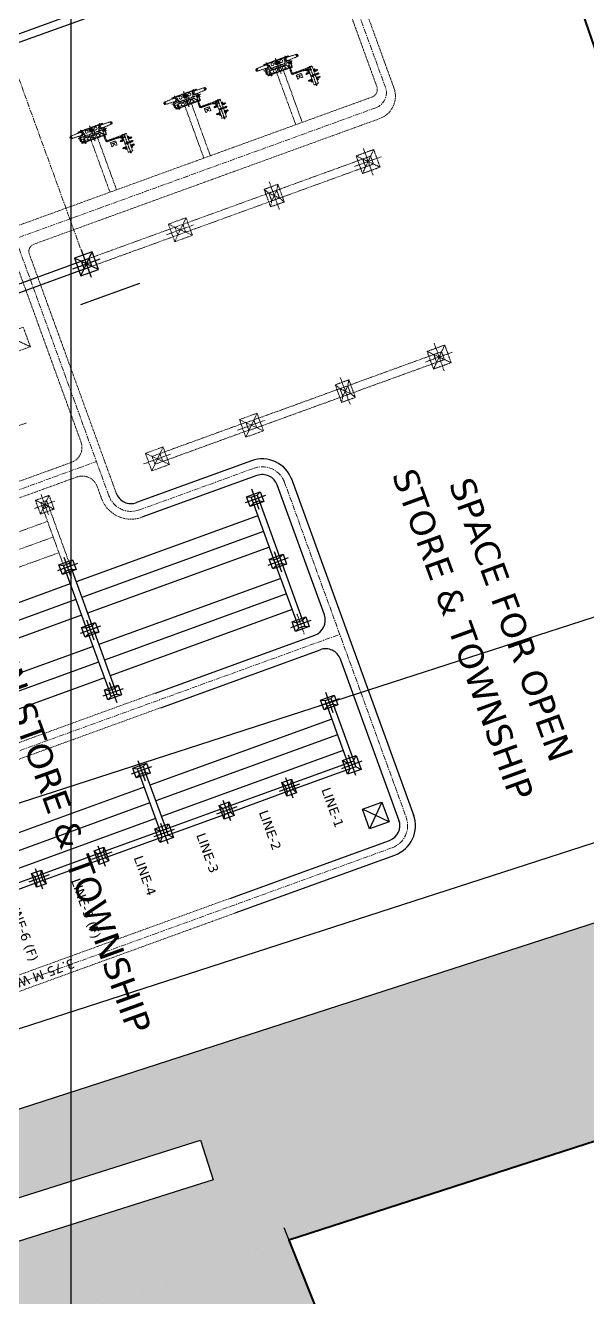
# Model space of a CAD drawing. Header units: metres. Extents: x 201400 to 215600, y 173235 to 1738400.
# Drawn here: x 205489.1 to 205624.2, y 1735489.8 to 1735795.6 of the extents above; entities that cross this region are included whole.
import ezdxf

# ---------------------------------------------------------------- set-up
doc = ezdxf.new("R2010")
doc.units = ezdxf.units.M
for name, pattern in [('400-ICT-1_400kV$0$HIDDEN', [0.375, 0.25, -0.125]), ('CENTER', [2, 1.25, -0.25, 0.25, -0.25]), ('HIDDEN', [0.375, 0.25, -0.125]), ('PHANTOM2', [1.25, 0.625, -0.125, 0.125, -0.125, 0.125, -0.125])]:
    doc.linetypes.add(name, pattern=pattern)
for name, color, linetype, lineweight in [('250Acres', 7, 'Continuous', 25), ('E-LAY-CNTRL', 1, 'CENTER', 0), ('E-LAY-EXIST', 8, 'HIDDEN', 0)]:
    doc.layers.add(name, color=color, linetype=linetype, lineweight=lineweight)
for name, color, linetype in [('A-BLDG-FPRT', 7, 'Continuous'), ('E-LAY-DIM', 7, 'Continuous'), ('E-LAY-FENC', 7, 'FENCELINE1'), ('E-LAY-ROAD', 7, 'Continuous'), ('EEQP', 2, 'Continuous'), ('GRID LINES', 250, 'Continuous'), ('name power lines', 1, 'Continuous'), ('TXT', 222, 'Continuous')]:
    doc.layers.add(name, color=color, linetype=linetype)
doc.layers.add('STREAM', color=7, linetype='Continuous', lineweight=0, true_color=0x3dcfff)
doc.styles.get("Standard").update_dxf_attribs({"font": 'arial.ttf', "height": 50})
doc.styles.add('STYLE1', font='verdana.ttf')
doc.linetypes.add('FENCELINE1', pattern='A,0.25,-0.1,[133,ltypeshp.shx,S=0.1,R=0,X=-0.1,Y=0],-0.1,1', length=1.45)
doc.linetypes.add('PALLAV1', pattern='A,0.5,["X",Standard,S=0.1,R=0,X=-0.1,Y=-0.05],0.1', length=0.6)

# ---------------------------------------------------------------- blocks, each defined once
blk = doc.blocks.new('TWR_CTE_p')
for p, q in [((-750, 750), (-1750, 1750)), ((1750, 1750), (750, 750)), ((-1750, -1750), (-750, -750)), ((750, -750), (1750, -1750))]:
    blk.add_line(p, q)
for points in [[(-1750, -1750), (1750, -1750), (1750, 1750), (-1750, 1750)], [(-750, -750), (750, -750), (750, 750), (-750, 750)]]:
    blk.add_lwpolyline(points, close=True)
blk = doc.blocks.new('TWR_CTI_p')
for p, q in [((-750, 750), (-1750, 1750)), ((-100, 100), (-750, 750)), ((750, 750), (100, 100)), ((1750, 1750), (750, 750)), ((-1750, -1750), (-750, -750)), ((-100, -100), (-750, -750)), ((100, -100), (750, -750)), ((750, -750), (1750, -1750))]:
    blk.add_line(p, q)
for points in [[(-1750, -1750), (1750, -1750), (1750, 1750), (-1750, 1750)], [(-750, -750), (750, -750), (750, 750), (-750, 750)], [(-100, -100), (100, -100), (100, 100), (-100, 100)]]:
    blk.add_lwpolyline(points, close=True)
blk = doc.blocks.new('TWR_CTH_p')
for p, q in [((-750, 750), (-1750, 1250)), ((1750, 1250), (750, 750)), ((-750, -750), (-1750, -1250)), ((750, -750), (1750, -1250))]:
    blk.add_line(p, q)
for points in [[(-1750, -1250), (1750, -1250), (1750, 1250), (-1750, 1250)], [(-750, -750), (750, -750), (750, 750), (-750, 750)]]:
    blk.add_lwpolyline(points, close=True)
blk = doc.blocks.new('TWR_CTG_p')
for p, q in [((-750, 750), (-1750, 1250)), ((1750, 1250), (750, 750)), ((-750, -750), (-1750, -1250)), ((750, -750), (1750, -1250))]:
    blk.add_line(p, q)
for points in [[(-1750, -1250), (1750, -1250), (1750, 1250), (-1750, 1250)], [(-750, -750), (750, -750), (750, 750), (-750, 750)]]:
    blk.add_lwpolyline(points, close=True)
blk = doc.blocks.new('TWR_CC_p')
for p, q in [((-750, 750), (-1750, 1250)), ((1750, 1250), (750, 750)), ((-750, -750), (-1750, -1250)), ((750, -750), (1750, -1250))]:
    blk.add_line(p, q)
for points in [[(-1750, -1250), (1750, -1250), (1750, 1250), (-1750, 1250)], [(-750, -750), (750, -750), (750, 750), (-750, 750)]]:
    blk.add_lwpolyline(points, close=True)
blk = doc.blocks.new('TWR_CTD_p')
for p, q in [((-750, 750), (-1750, 1250)), ((1750, 1250), (750, 750)), ((-750, -750), (-1750, -1250)), ((750, -750), (1750, -1250))]:
    blk.add_line(p, q)
for points in [[(-1750, -1250), (1750, -1250), (1750, 1250), (-1750, 1250)], [(-750, -750), (750, -750), (750, 750), (-750, 750)]]:
    blk.add_lwpolyline(points, close=True)
blk = doc.blocks.new('TH_plan')
for p, q in [((-2250, 1750), (-1000, 1000)), ((-1000, 1000), (1000, -1000)), ((1000, 1000), (-1000, -1000)), ((1000, 1000), (2250, 1750)), ((-1000, -1000), (-2250, -1750)), ((1000, -1000), (2250, -1750))]:
    blk.add_line(p, q)
for points in [[(-2250, 1750), (2250, 1750), (2250, -1750), (-2250, -1750)], [(-1000, 1000), (1000, 1000), (1000, -1000), (-1000, -1000)]]:
    blk.add_lwpolyline(points, close=True)
blk = doc.blocks.new('400 kV TOWER-4.5x4.5')
for points in [[(-2250, -2250), (2250, -2250), (2250, 2250), (-2250, 2250)], [(-1000, -1000), (1000, -1000), (1000, 1000), (-1000, 1000)], [(-100, -100), (100, -100), (100, 100), (-100, 100)]]:
    blk.add_lwpolyline(points, close=True)
for points in [[(2250, 2250), (-2250, -2250)], [(-2250, 2250), (2250, -2250)]]:
    blk.add_lwpolyline(points)
blk = doc.blocks.new('400-ICT-1_400kV$0$SHUNT RCTR 80MVAr_420kV_PLAN_BHEL')
for p, q in [((-2758, 1210), (-5155, 1110)), ((-5155, 510), (-2758, 410)), ((-2400, 1310), (-2758, 1310)), ((-2400, 310), (-2758, 310)), ((-2111, 899), (-2115, 899)), ((-2111, 824), (-2115, 824)), ((541, 899), (537, 899)), ((541, 824), (537, 824)), ((2111, 899), (2115, 899)), ((2111, 824), (2115, 824)), ((2400, 1310), (2758, 1310)), ((2400, 310), (2758, 310)), ((2758, 1210), (5155, 1110)), ((5155, 510), (2758, 410)), ((-2475, -1200), (-2425, -1617)), ((-2275, -462), (-2275, -1000)), ((-2225, -463), (-2225, -1006)), ((-2075, -1200), (-2125, -1610)), ((2388, -1438), (2388, -2904)), ((2638, -2800), (2388, -2904)), ((2388, -2904), (2609, -3125)), ((2413, -889), (2413, -1463)), ((2468, -1438), (2468, -2860)), ((2475, -2878), (2635, -3038)), ((2713, -2875), (2609, -3125)), ((2613, -889), (2613, -1463)), ((2638, -1438), (2638, -2800)), ((2638, -2800), (2713, -2875)), ((2653, -3045), (3549, -3045)), ((2713, -2875), (3549, -2875)), ((3574, -2875), (6578, -2875)), ((3574, -3045), (3737, -3045)), ((3737, -3025), (3887, -3150)), ((3737, -3150), (3887, -3025)), ((3887, -3045), (5122, -3045)), ((5128, -3046), (7146, -3500)), ((2609, -3125), (3549, -3125)), ((3574, -3125), (3737, -3125)), ((3887, -3125), (5116, -3125)), ((5116, -3125), (7128, -3578)), ((5480, -3125), (6578, -3125))]:
    blk.add_line(p, q)
at = {"linetype": '400-ICT-1_400kV$0$HIDDEN'}
for p, q in [((6578, -2875), (7128, -2875)), ((3347, -3986), (3347, -4639)), ((4653, -3986), (4653, -4639)), ((6578, -3125), (7128, -3125))]:
    blk.add_line(p, q, dxfattribs=at)
for points in [[(-5240, 835), (-5155, 835)], [(-5155, 785), (-5240, 785)], [(3138, 1194), (3138, 1438), (-3138, 1438), (-3138, 1194)], [(-3138, 426), (-3138, -1438), (-2439, -1438)], [(-2362, 1338), (-2362, 1640), (-2438, 1640), (-2438, 1338)], [(-2120, 887), (-2264, 887)], [(-2120, 837), (-2264, 837)], [(-2111, -1438), (3138, -1438), (3138, 426)], [(531, 887), (494, 887)], [(531, 837), (499, 837)], [(2120, 887), (2264, 887)], [(2120, 837), (2264, 837)], [(2362, 1338), (2362, 1640), (2438, 1640), (2438, 1338)], [(5240, 835), (5155, 835)], [(5155, 785), (5240, 785)], [(-2362, -1340), (-2362, -1640), (-2438, -1640), (-2438, -1340)], [(5756, -4080), (5756, -3980), (6578, -3980), (6578, -4280), (5756, -4280), (5756, -4180)], [(5756, -5880), (5756, -5780), (6578, -5780), (6578, -6080), (5756, -6080), (5756, -5980)], [(6553, -3737), (6553, -3662), (6253, -3662), (6253, -3962), (6553, -3962), (6553, -3887)], [(6553, -6323), (6553, -6398), (6253, -6398), (6253, -6098), (6553, -6098), (6553, -6173)], [(8500, -4080), (8500, -3980), (7678, -3980), (7678, -4280), (8500, -4280), (8500, -4180)], [(8500, -4980), (8500, -4880), (7678, -4880), (7678, -5180), (8500, -5180), (8500, -5080)], [(8500, -5880), (8500, -5780), (7678, -5780), (7678, -6080), (8500, -6080), (8500, -5980)], [(7703, -3737), (7703, -3662), (8003, -3662), (8003, -3962), (7703, -3962), (7703, -3887)], [(7703, -6323), (7703, -6398), (8003, -6398), (8003, -6098), (7703, -6098), (7703, -6173)]]:
    blk.add_lwpolyline(points)
for points in [[(3038, 1194), (3038, 1338), (-3038, 1338), (-3038, 1194)], [(-3038, 426), (-3038, -1338), (-2092, -1338)], [(-2092, -1338), (3038, -1338), (3038, 426)]]:
    blk.add_lwpolyline(points, dxfattribs=at)
for points in [[(-1629, -383), (-1629, -158, 0.1859661), (-1642, -124), (-2038, 870, 0.2119231), (-2075, 887), (-2111, 887)], [(-1679, -392), (-1679, -167, 0.1859661), (-1686, -151), (-2068, 829, 0.2119231), (-2086, 837), (-2111, 837)], [(636, -383), (634, 812, 0.4135999), (559, 887), (541, 887)], [(586, -383), (584, 812, 0.4135999), (559, 837), (541, 837)], [(1629, -383), (1629, -158, -0.1859661), (1642, -124), (2038, 870, -0.2119231), (2075, 887), (2111, 887)], [(1679, -392), (1679, -167, -0.1859661), (1686, -151), (2068, 829, -0.2119231), (2086, 837), (2111, 837)], [(-2265, -383), (1750, -383, -0.2240098), (1897, -452), (2413, -1079)], [(-2265, -463), (1750, -463, -0.2240098), (1835, -503), (2413, -1204)]]:
    blk.add_lwpolyline(points, format="xyb")
for points in [[(-3138, -997), (-3338, -997), (-3338, -297), (-3138, -297)], [(2713, -1438), (2713, -1463), (2313, -1463), (2313, -1438)], [(3138, -597), (3338, -597), (3338, -97), (3138, -97)], [(3574, -2800), (3549, -2800), (3549, -3200), (3574, -3200)], [(3737, -2988), (3724, -2988), (3724, -3188), (3737, -3188)], [(3887, -2988), (3899, -2988), (3899, -3188), (3887, -3188)], [(6528, -2805), (7728, -2805), (7728, -2830), (6528, -2830)], [(6578, -7230), (7678, -7230), (7678, -2830), (6578, -2830)], [(3347, -3986), (4653, -3986), (4653, -3614), (3347, -3614)], [(6578, -4080), (6578, -4180), (5656, -4180), (5656, -4080)], [(6578, -5980), (6578, -5880), (5656, -5880), (5656, -5980)], [(6140, -3194), (6116, -3188), (6058, -3439), (6083, -3445)], [(6239, -3225), (6215, -3219), (6157, -3470), (6182, -3475)], [(6328, -3737), (6328, -3887), (6578, -3887), (6578, -3737)], [(6878, -5155), (6828, -5155), (6828, -4905), (6878, -4905)], [(7378, -5155), (7428, -5155), (7428, -4905), (7378, -4905)], [(7928, -3737), (7928, -3887), (7678, -3887), (7678, -3737)], [(7678, -4080), (7678, -4180), (8600, -4180), (8600, -4080)], [(7678, -4980), (7678, -5080), (8600, -5080), (8600, -4980)], [(7678, -5980), (7678, -5880), (8600, -5880), (8600, -5980)], [(6328, -6323), (6328, -6173), (6578, -6173), (6578, -6323)], [(6528, -7255), (7728, -7255), (7728, -7230), (6528, -7230)], [(7253, -7382), (7253, -7367), (7003, -7367), (7003, -7382)], [(7240, -7570), (7240, -7545), (7216, -7520), (7040, -7520), (7016, -7545), (7016, -7570)], [(7228, -7367), (7228, -7255), (7028, -7255), (7028, -7367)], [(7216, -7520), (7190, -7445), (7066, -7445), (7040, -7520)], [(7178, -7445), (7178, -7382), (7078, -7382), (7078, -7445)], [(7928, -6323), (7928, -6173), (7678, -6173), (7678, -6323)]]:
    blk.add_lwpolyline(points, close=True)
for centre, radius in [((-1130, 810), 350), ((0, 810), 500), ((0, 810), 400), ((0, 810), 250), ((0, 810), 25), ((1130, 810), 350), ((-2791, -800), 300), ((-1602, -1002), 91.6), ((-1130, -910), 350), ((-431, -766), 91.6), ((-431, -1002), 91.6), ((146, -910), 350), ((1130, -910), 350), ((1600, -1002), 91.6), ((2726, -347), 200), ((2726, -347), 150), ((7128, -5030), 250), ((7128, -5030), 50)]:
    blk.add_circle(centre, radius)
for centre, radius, start, end in [((-2758, 810), 500, 230.76083, 129.23917), ((-2400, 810), 500, 270, 90), ((2400, 810), 500, 90, 270), ((2758, 810), 500, 50.76083, 309.23917), ((-2275, -1200), 250, 90, 224.29248), ((-2275, -1200), 200, 350.6282, 189.3189), ((-2265, -423), 75, 32.23095, 262.10618), ((-2265, -423), 40, 90, 270), ((-2265, -423), 75, 301.96013, 327.76905), ((-2275, -1200), 250, 315.61895, 78.46304), ((2513, -889), 125, 323.1301, 216.8699), ((2513, -889), 100, 0, 180), ((2493, -2860), 25, 180, 225), ((2653, -3020), 25, 225, 270), ((5122, -3070), 25, 77.31051, 90), ((7137, -3539), 90, 193.69831, 140.92271), ((7137, -3539), 40, 257.31051, 77.31051)]:
    blk.add_arc(centre, radius, start, end)
for centre, radius, start, end in [((7128, -3000), 150, 90, 123.55731), ((7128, -3000), 150, 270, 90), ((7128, -3000), 125, 270, 90), ((3347, -3986), 653, 270, 0), ((4653, -3986), 653, 180, 270), ((7128, -3000), 150, 236.44269, 270)]:
    blk.add_arc(centre, radius, start, end, dxfattribs=at)
at = {"extrusion": (0, 0, -1)}
for centre, major_axis, ratio in [((-5155, 810), (0, 300), 0.7842267), ((-5240, 810), (0, 25), 0.5645792)]:
    blk.add_ellipse(centre, major_axis=major_axis, ratio=ratio, dxfattribs=at)
for centre, major_axis, ratio, start_param, end_param in [((-5155, 810), (0, 98), 0.5962488, -1.3129188, 4.4545109), ((-5155, 810), (0, -25), 0.5636371, 3.1415927, 6.2831853), ((-2758, 810), (0, 400), 0.9821207, -0.0559861, 3.1975787), ((-2115, 862), (0, 37.5), 0.205458, 3.1415927, 6.2831853), ((-2111, 862), (0, 37.5), 0.205458, 2.300524, 7.124254), ((-2111, 862), (0, -25), 0.1123446, 0, 3.1415927), ((537, 862), (0, 37.5), 0.205458, 3.1415927, 6.2831853), ((541, 862), (0, 37.5), 0.205458, 2.300524, 7.124254), ((541, 862), (0, -25), 0.1123446, 0, 3.1415927)]:
    blk.add_ellipse(centre, major_axis=major_axis, ratio=ratio, start_param=start_param, end_param=end_param, dxfattribs=at)
for centre, major_axis, ratio, start_param, end_param in [((2111, 862), (0, 37.5), 0.205458, 2.300524, 7.124254), ((2111, 862), (0, -25), 0.1123446, 0, 3.1415927), ((2115, 862), (0, 37.5), 0.205458, 3.1415927, 6.2831853), ((2758, 810), (0, 400), 0.9821207, -0.0559861, 3.1975787), ((5155, 810), (0, 98), 0.5962488, -1.3129188, 4.4545109), ((5155, 810), (0, -25), 0.5636371, 3.1415927, 6.2831853)]:
    blk.add_ellipse(centre, major_axis=major_axis, ratio=ratio, start_param=start_param, end_param=end_param)
for centre, major_axis, ratio in [((5155, 810), (0, 300), 0.7842267), ((5240, 810), (0, 25), 0.5645792), ((-2275, -1610), (-150, 0), 0.7546728)]:
    blk.add_ellipse(centre, major_axis=major_axis, ratio=ratio)
at = {"layer": 'EEQP', "color": 4, "linetype": 'CENTER'}
for p, q in [((-3638, 0), (3638, 0)), ((0, 1938), (0, -1938)), ((7128, -7570), (7128, -2683)), ((6528, -5030), (7728, -5030))]:
    blk.add_line(p, q, dxfattribs=at)
blk = doc.blocks.new('400kv')
at = {"layer": 'E-LAY-CNTRL', "color": 4}
blk.add_line((303.24, 80.63, -0.31), (355.9, 312.96, -0.31), dxfattribs=at)
at = {"layer": 'E-LAY-CNTRL'}
for p, q in [((419.08, 220.61, -0.08), (386.69, 77.41, -0.31)), ((277.69, 30.67, -0.5), (292.2, 94.81, -0.21)), ((114.85, 76.49, -0.31), (279.62, 39.22, -0.31)), ((281.93, 23.89, -0.21), (310.78, 17.37, -0.21)), ((101.84, 18.94, -0.31), (306.4, -27.33, -0.31)), ((315.02, 10.81, -0.44), (296, -73.3, -0.57)), ((116.27, -38.15, -0.31), (289.28, -77.28, -0.31))]:
    blk.add_line(p, q, dxfattribs=at)
at = {"layer": 'E-LAY-CNTRL', "elevation": -0.31}
for points in [[(382.06, 74.49), (127.43, 132.08)], [(382.06, 74.49), (132.24, 131)]]:
    blk.add_lwpolyline(points, dxfattribs=at)
at = {"layer": 'E-LAY-CNTRL'}
for centre, radius, start, end in [((382.91, 78.27, -0.31), 3.88, 257.254, 347.254), ((283.23, 29.42, -0.5), 5.67, 167.254, 257.254), ((309.44, 11.85, -0.5), 5.67, 347.254, 77.254), ((290.53, -71.75, -0.31), 5.67, 257.254, 347.254)]:
    blk.add_arc(centre, radius, start, end, dxfattribs=at)
at = {"layer": 'E-LAY-DIM', "color": 3}
for p, q in [((293.13, -66.75, -0.35), (287.15, -70.52, -0.35)), ((292.03, -71.63, -0.35), (288.26, -65.65, -0.35))]:
    blk.add_line(p, q, dxfattribs=at)
at = {"layer": 'E-LAY-DIM', "color": 3, "elevation": -0.35}
blk.add_lwpolyline([(293.13, -66.75), (292.03, -71.63), (287.15, -70.52), (288.26, -65.65)], close=True, dxfattribs=at)
at = {"layer": 'E-LAY-EXIST', "color": 4}
for p, q in [((388.32, 76.14, -0.25), (420.91, 220.19, -0.3)), ((385.05, 78.68, -0.24), (401.13, 149.76, 0.05)), ((312.44, 93.05, -0.24), (133.4, 133.55, -0.24)), ((312.44, 93.05, -0.24), (382.66, 77.17, -0.24)), ((279, 44.98, -0.46), (289.35, 90.72, -0.28)), ((279.52, 30.26, -0.34), (293.01, 89.9, -0.26)), ((311.75, 87.57, 0.59), (295.25, 91.3, 0.51)), ((381.45, 71.8, -0.25), (311.22, 87.69, -0.57)), ((120.63, 77.1, -0.15), (274.5, 42.3, -0.59)), ((281.18, 71.03, -0.35), (277.41, 77.01, -0.35)), ((119.98, 73.41, -0.24), (273.72, 38.63, -0.4)), ((275.86, 31.08, -0.5), (276.56, 34.17, -0.51)), ((107.79, 19.52, -0.24), (261.49, -15.25, -0.59)), ((106.66, 15.92, -0.24), (260.66, -18.91, -0.59)), ((96.16, -31.68, -0.24), (249.9, -66.46, -0.31)), ((94.83, -35.2, -0.11), (249.08, -70.11, -0.31))]:
    blk.add_line(p, q, dxfattribs=at)
at = {"layer": 'E-LAY-EXIST', "color": 1, "linetype": 'PHANTOM2'}
for p, q in [((320.29, 104.93, -0.31), (317.35, 91.94, -0.31)), ((321.92, 104.56, -0.31), (318.99, 91.57, -0.31)), ((343.69, 99.63, -0.31), (340.76, 86.65, -0.31)), ((345.33, 99.26, -0.31), (342.39, 86.28, -0.31)), ((366.61, 94.45, 0.05), (363.68, 81.46, 0.05)), ((368.25, 94.08, 0.05), (365.31, 81.09, 0.05)), ((372.79, 65.82, -0.31), (372.35, 63.87, -0.31)), ((270.53, 56.14, -0.31), (265.46, 57.29, -0.31)), ((261.97, 33.47, -0.31), (216.61, 43.73, -0.31)), ((261.08, 29.57, -0.31), (215.73, 39.83, -0.31)), ((262.85, 37.37, -0.31), (259.32, 21.77, -0.31)), ((264.31, 37.04, -0.31), (260.78, 21.44, -0.31)), ((266.11, 36.63, -0.31), (261.04, 37.78, -0.31)), ((264.15, 39.74, -0.31), (263.01, 34.67, -0.31)), ((260.2, 25.67, -0.31), (214.85, 35.93, -0.31)), ((361.76, 17.05, -0.31), (361.32, 15.1, -0.31))]:
    blk.add_line(p, q, dxfattribs=at)
at = {"layer": 'E-LAY-EXIST'}
blk.add_line((300.38, -17.67, -0.31), (299.23, -22.74, -0.31), dxfattribs=at)
at = {"layer": 'E-LAY-EXIST', "color": 1, "linetype": 'PHANTOM2'}
for points, elevation in [([(325.97, 76.41), (325.53, 74.46), (304.07, 79.31), (304.51, 81.26)], -0.31), ([(329.42, 76.91), (325.03, 77.9), (324.03, 73.51), (328.42, 72.52)], -0.31), ([(327.92, 75.97), (325.97, 76.41), (325.53, 74.46), (327.48, 74.02)], -0.31), ([(326.85, 75.29), (326.65, 75.33), (326.61, 75.14), (326.8, 75.09)], -0.31), ([(349.38, 71.11), (348.94, 69.16), (327.48, 74.02), (327.92, 75.97)], 0.05), ([(372.79, 65.82), (372.35, 63.87), (350.89, 68.72), (351.33, 70.67)], -0.31), ([(295, 33.53), (290.61, 34.53), (289.62, 30.14), (294.01, 29.15)], -0.67), ([(293.5, 32.59), (291.55, 33.03), (291.11, 31.08), (293.06, 30.64)], -0.67), ([(314.96, 27.74), (314.52, 25.79), (293.06, 30.64), (293.5, 32.59)], -0.31), ([(318.39, 28.14), (314, 29.13), (313, 24.75), (317.39, 23.75)], -0.31), ([(316.89, 27.2), (314.94, 27.64), (314.5, 25.69), (316.45, 25.25)], -0.31), ([(338.35, 22.34), (337.91, 20.39), (316.45, 25.25), (316.89, 27.2)], 0.05), ([(361.76, 17.05), (361.32, 15.1), (339.86, 19.95), (340.3, 21.9)], -0.31)]:
    blk.add_lwpolyline(points, close=True, dxfattribs=dict(at, elevation=elevation))
at = {"layer": 'E-LAY-EXIST', "color": 4, "elevation": -0.35}
blk.add_lwpolyline([(282.28, 75.9), (281.18, 71.03), (276.3, 72.13), (277.41, 77.01)], close=True, dxfattribs=at)
at = {"layer": 'E-LAY-EXIST', "color": 1, "linetype": 'PHANTOM2'}
for points, elevation in [([(324.03, 73.51), (329.42, 76.91)], -0.31), ([(328.42, 72.52), (325.03, 77.9)], -0.31), ([(323.29, 75.99), (330.16, 74.43)], -0.31), ([(350.91, 73.35), (349.36, 66.48)], 0.05), ([(372.77, 61.19), (374.32, 68.06)], -0.31), ([(372.77, 61.19), (374.32, 68.06)], -0.31), ([(370.11, 65.4), (376.98, 63.84)], -0.31), ([(370.11, 65.4), (376.98, 63.84)], -0.31), ([(294.01, 29.15), (290.61, 34.53)], -0.67), ([(288.87, 32.61), (295.74, 31.06)], -0.67), ([(289.62, 30.14), (295, 33.53)], -0.67), ([(313, 24.75), (318.39, 28.14)], -0.31), ([(317.39, 23.75), (314, 29.13)], -0.31), ([(312.26, 27.22), (319.13, 25.67)], -0.31), ([(339.88, 24.58), (338.33, 17.71)], 0.05), ([(361.73, 12.42), (363.29, 19.29)], -0.31), ([(361.73, 12.42), (363.29, 19.29)], -0.31), ([(359.08, 16.63), (365.95, 15.08)], -0.31), ([(359.08, 16.63), (365.95, 15.08)], -0.31)]:
    blk.add_lwpolyline(points, dxfattribs=dict(at, elevation=elevation))
at = {"layer": 'E-LAY-EXIST'}
for points, elevation in [([(292.43, 31.91), (292.23, 31.96), (292.19, 31.76), (292.38, 31.72)], -0.67), ([(315.81, 26.52), (315.62, 26.56), (315.57, 26.37), (315.77, 26.32)], -0.31)]:
    blk.add_lwpolyline(points, close=True, dxfattribs=dict(at, elevation=elevation))
at = {"layer": 'E-LAY-EXIST', "color": 4}
for centre, radius, start, end in [((294.84, 89.47, -0.24), 1.88, 77.254, 167.254), ((383.1, 79.12, -0.24), 2, 257.254, 347.254), ((382.72, 77.41, -0.25), 5.75, 257.254, 347.254), ((275.34, 46, -0.59), 3.8, 257.254, 347.254), ((272.84, 34.93, -0.59), 3.8, 347.254, 77.254), ((283.23, 29.42, -0.5), 7.55, 167.254, 257.254)]:
    blk.add_arc(centre, radius, start, end, dxfattribs=at)
at = {"layer": 'E-LAY-FENC', "color": 4, "linetype": 'PALLAV1', "ltscale": 0.5}
blk.add_line((311.47, 69.67, -0.31), (296.77, 73, -0.31), dxfattribs=at)
at = {"layer": 'E-LAY-ROAD', "ltscale": 2500}
for p, q in [((258.44, 17.87, -0.31), (213.08, 28.12, -0.31)), ((311.11, 19.22, -0.5), (282.39, 25.71, -0.5)), ((257.55, 13.96, -0.31), (212.2, 24.22, -0.31)), ((259.32, 21.77, -0.31), (255.79, 6.16, -0.31)), ((260.78, 21.44, -0.31), (257.25, 5.83, -0.31)), ((262.58, 21.03, -0.31), (257.51, 22.17, -0.31)), ((260.62, 24.14, -0.31), (259.48, 19.07, -0.31)), ((310.28, 15.56, -0.5), (281.56, 22.05, -0.5)), ((256.67, 10.06, -0.31), (211.32, 20.32, -0.31)), ((305.25, 7.27, -0.31), (259.9, 17.53, -0.31)), ((254.91, 2.26, -0.31), (209.55, 12.52, -0.31)), ((304.37, 3.37, -0.31), (259.02, 13.63, -0.31)), ((307.44, 13.55, -0.31), (306.29, 8.48, -0.31)), ((303.49, -0.53, -0.31), (258.13, 9.73, -0.31)), ((306.13, 11.18, -0.31), (302.6, -4.43, -0.31)), ((307.6, 10.85, -0.31), (304.07, -4.76, -0.31)), ((309.4, 10.44, -0.31), (304.33, 11.58, -0.31)), ((305.82, -21.38, -0.66), (313.15, 11.01, -0.5)), ((254.02, -1.64, -0.31), (208.67, 8.62, -0.31)), ((255.79, 6.16, -0.31), (252.26, -9.44, -0.31)), ((259.05, 5.42, -0.31), (253.98, 6.57, -0.31)), ((257.09, 8.53, -0.31), (255.95, 3.46, -0.31)), ((253.14, -5.54, -0.31), (207.79, 4.72, -0.31)), ((257.25, 5.83, -0.31), (253.72, -9.78, -0.31)), ((301.72, -8.33, -0.31), (256.37, 1.93, -0.31)), ((300.84, -12.23, -0.31), (255.49, -1.97, -0.31)), ((303.91, -2.06, -0.31), (302.76, -7.13, -0.31)), ((299.96, -16.13, -0.31), (254.6, -5.87, -0.31)), ((302.6, -4.43, -0.31), (299.07, -20.04, -0.31)), ((304.07, -4.76, -0.31), (300.54, -20.37, -0.31)), ((305.87, -5.17, -0.31), (300.8, -4.02, -0.31)), ((255.52, -10.18, -0.31), (250.45, -9.04, -0.31)), ((253.56, -7.08, -0.31), (252.42, -12.15, -0.31)), ((261.49, -15.25, -0.59), (301.27, -24.25, -0.59)), ((260.66, -18.91, -0.59), (300.45, -27.91, -0.59)), ((302.34, -20.77, -0.31), (297.27, -19.63, -0.31)), ((246.96, -32.85, -0.31), (201.61, -22.59, -0.31)), ((246.08, -36.75, -0.31), (200.73, -26.5, -0.31)), ((249.15, -26.58, -0.31), (248, -31.65, -0.31)), ((245.2, -40.66, -0.31), (199.84, -30.4, -0.31)), ((247.84, -28.95, -0.31), (244.31, -44.56, -0.31)), ((249.31, -29.28, -0.31), (245.78, -44.89, -0.31)), ((251.11, -29.69, -0.31), (246.04, -28.54, -0.31)), ((214, -36.93, -0.31), (198.39, -33.4, -0.31)), ((293.78, -43.44, -0.31), (248.43, -33.18, -0.31)), ((294.19, -72.79, -0.91), (303.31, -32.45, -0.71)), ((213.67, -38.39, -0.31), (198.06, -34.86, -0.31)), ((214.41, -35.13, -0.31), (213.26, -40.2, -0.31)), ((216.37, -38.24, -0.31), (211.3, -37.09, -0.31)), ((229.28, -41.92, -0.31), (213.67, -38.39, -0.31)), ((229.61, -40.46, -0.31), (214, -36.93, -0.31)), ((230.01, -38.66, -0.31), (228.87, -43.73, -0.31)), ((292.9, -47.35, -0.31), (247.54, -37.09, -0.31)), ((294.66, -39.54, -0.31), (291.13, -55.15, -0.31)), ((297.93, -40.28, -0.31), (292.86, -39.13, -0.31)), ((295.97, -37.17, -0.31), (294.82, -42.24, -0.31)), ((231.98, -41.77, -0.31), (226.91, -40.62, -0.31)), ((244.88, -45.45, -0.31), (229.28, -41.92, -0.31)), ((245.21, -43.99, -0.31), (229.61, -40.46, -0.31)), ((245.62, -42.19, -0.31), (244.47, -47.26, -0.31)), ((292.01, -51.25, -0.31), (246.66, -40.99, -0.31)), ((296.13, -39.87, -0.31), (292.6, -55.48, -0.31)), ((247.58, -45.3, -0.31), (242.51, -44.15, -0.31)), ((260.49, -48.98, -0.31), (244.88, -45.45, -0.31)), ((260.82, -47.52, -0.31), (245.21, -43.99, -0.31)), ((261.23, -45.72, -0.31), (260.08, -50.79, -0.31)), ((263.19, -48.83, -0.31), (258.12, -47.68, -0.31)), ((276.42, -51.05, -0.31), (260.82, -47.52, -0.31)), ((276.42, -51.05, -0.31), (260.82, -47.52, -0.31)), ((276.09, -52.51, -0.31), (260.49, -48.98, -0.31)), ((276.09, -52.51, -0.31), (260.49, -48.98, -0.31)), ((278.79, -52.36, -0.31), (273.72, -51.21, -0.31)), ((276.83, -49.25, -0.31), (275.68, -54.32, -0.31)), ((292.03, -54.58, -0.31), (276.42, -51.05, -0.31)), ((291.7, -56.04, -0.31), (276.09, -52.51, -0.31)), ((294.4, -55.89, -0.31), (289.33, -54.74, -0.31)), ((292.44, -52.78, -0.31), (291.29, -57.85, -0.31)), ((249.9, -66.46, -0.31), (289.69, -75.46, -0.31)), ((249.08, -70.11, -0.31), (288.86, -79.11, -0.31))]:
    blk.add_line(p, q, dxfattribs=at)
at = {"layer": 'E-LAY-ROAD'}
blk.add_line((297.82, -73.76, -0.47), (316.88, 10.51, -0.36), dxfattribs=at)
at = {"layer": 'E-LAY-ROAD', "ltscale": 2500, "elevation": -0.31}
for points in [[(338.44, 131.52), (338, 129.56), (316.54, 134.42), (316.98, 136.37)], [(302.56, 81.7), (302.12, 79.75), (280.66, 84.61), (281.1, 86.56)], [(306.01, 82.2), (301.62, 83.2), (300.63, 78.81), (305.02, 77.82)], [(304.51, 81.26), (302.56, 81.7), (302.12, 79.75), (304.07, 79.31)], [(303.44, 80.58), (303.24, 80.63), (303.2, 80.43), (303.39, 80.39)]]:
    blk.add_lwpolyline(points, close=True, dxfattribs=at)
for points in [[(305.02, 77.82), (301.62, 83.2)], [(302.54, 77.07), (304.09, 83.94)], [(299.88, 81.28), (306.75, 79.73)], [(300.63, 78.81), (306.01, 82.2)]]:
    blk.add_lwpolyline(points, dxfattribs=at)
at = {"layer": 'E-LAY-ROAD'}
for centre, radius, start, end in [((283.23, 29.42, -0.4), 3.8, 167.254, 257.254), ((309.44, 11.85, -0.5), 7.55, 347.254, 77.254), ((309.44, 11.85, -0.5), 3.8, 347.254, 77.254), ((302.11, -20.54, -0.59), 3.8, 257.254, 347.254), ((299.61, -31.61, -0.59), 3.8, 347.254, 77.254), ((290.53, -71.75, -0.31), 3.8, 257.254, 347.254), ((290.53, -71.75, -0.31), 7.55, 257.254, 347.254)]:
    blk.add_arc(centre, radius, start, end, dxfattribs=at)
at = {"layer": 'E-LAY-EXIST', "color": 1, "linetype": 'PHANTOM2'}
for name, p, xscale, yscale, zscale, rotation in [('400-ICT-1_400kV$0$SHUNT RCTR 80MVAr_420kV_PLAN_BHEL', (321.42, 106.14, -0.31), 0.0009999999965821884, 0.0009999999965821884, 0.0009999999965821884, 347.2539837020024), ('400-ICT-1_400kV$0$SHUNT RCTR 80MVAr_420kV_PLAN_BHEL', (344.83, 100.85, -0.31), 0.0009999999965821884, 0.0009999999965821884, 0.0009999999965821884, 347.2539837020024), ('TH_plan', (350.13, 69.92, 0.05), -0.0009999999398089005, 0.0009999999310821295, 0.001, 257.2539829661908), ('400 kV TOWER-4.5x4.5', (373.54, 64.62, -0.31), 0.0009999999965821884, 0.0009999999965821884, 0.0009999999965821884, 167.2539837020024), ('TWR_CTI_p', (263.58, 37.21, -0.31), -0.0009999999965821884, 0.0009999999310821295, 0.001, 347.2539837020024), ('TH_plan', (339.1, 21.15, 0.05), -0.0009999999398089005, 0.0009999999310821295, 0.001, 257.2539829661908), ('400 kV TOWER-4.5x4.5', (362.51, 15.85, -0.31), 0.0009999999965821884, 0.0009999999965821884, 0.0009999999965821884, 167.2539837020024)]:
    blk.add_blockref(name, p, dxfattribs=dict(at, xscale=xscale, yscale=yscale, zscale=zscale, rotation=rotation))
at = {"layer": 'E-LAY-EXIST', "xscale": 0.0009999999965821884, "yscale": 0.0009999999965821884, "zscale": 0.0009999999965821884, "rotation": 347.2539837020024}
blk.add_blockref('400-ICT-1_400kV$0$SHUNT RCTR 80MVAr_420kV_PLAN_BHEL', (367.75, 95.66, 0.05), dxfattribs=at)
at = {"layer": 'E-LAY-ROAD', "ltscale": 2500, "yscale": 0.0009999999310821295, "zscale": 0.001}
for name, p, xscale, rotation in [('TWR_CTH_p', (260.05, 21.6, -0.31), -0.0009999999965821884, 347.2539837020024), ('TWR_CTH_p', (306.87, 11.01, -0.31), -0.0009999999965821884, 347.2539837020024), ('TWR_CTG_p', (256.52, 6, -0.31), -0.0009999999965821884, 347.2539837020024), ('TWR_CTG_p', (303.34, -4.59, -0.31), -0.0009999999965821884, 347.2539837020024), ('TWR_CTG_p', (252.99, -9.61, -0.31), -0.0009999999965821884, 347.2539837020024), ('TWR_CTG_p', (299.81, -20.2, -0.31), -0.0009999999965821884, 347.2539837020024), ('TWR_CC_p', (248.58, -29.12, -0.31), -0.0009999999965821884, 347.2539837020024), ('TWR_CTD_p', (213.83, -37.66, -0.31), -0.0009999999398089005, 77.25398296619088), ('TWR_CTD_p', (229.44, -41.19, -0.31), -0.0009999999398089005, 77.25398296619088), ('TWR_CC_p', (295.39, -39.71, -0.31), -0.0009999999965821884, 347.2539837020024), ('TWR_CTE_p', (245.05, -44.72, -0.31), -0.0009999999965821884, 347.2539837020024), ('TWR_CTD_p', (260.65, -48.25, -0.31), -0.0009999999398089005, 77.25398296619088), ('TWR_CTD_p', (276.26, -51.78, -0.31), -0.0009999999398089005, 77.25398296619088), ('TWR_CTE_p', (291.86, -55.31, -0.31), -0.0009999999965821884, 347.2539837020024)]:
    blk.add_blockref(name, p, dxfattribs=dict(at, xscale=xscale, rotation=rotation))
at = {"layer": 'TXT', "linetype": 'Continuous', "style": 'STYLE1'}
for s, p in [('SPACE FOR OPEN STORE & TOWNSHIP', (246.45, 73.22, -0.68)), ('STORE & TOWNSHIP', (337.68, -1.78, -0.68)), ('SPACE FOR OPEN ', (348.04, -10.98, -0.68))]:
    blk.add_text(s, height=6, rotation=257.254, dxfattribs=at).set_placement(p)
at = {"layer": 'TXT', "style": 'STYLE1'}
for s, rotation, p in [('LINE-6 (F)', 257.254, (204.46, -38.66, -0.38)), ('LINE-5 (F)', 257.254, (220.07, -42.19, -0.38)), ('LINE-4', 257.254, (235.68, -45.72, -0.38)), ('3.75 M WIDE ROAD', 167.254, (210.26, -58.16, 0.05)), ('LINE-3', 257.254, (251.28, -49.25, -0.38)), ('LINE-2', 257.254, (266.89, -52.78, -0.38)), ('LINE-1', 257.254, (282.49, -56.31, -0.38))]:
    blk.add_text(s, height=2.25, rotation=rotation, dxfattribs=at).set_placement(p)

msp = doc.modelspace()

# ---------------------------------------------------------------- hatches: boundary and pattern name
h = msp.add_hatch(color=253)
h.dxf.hatch_style = 1
h.paths.add_polyline_path([(205536.41, 1735498.4), (206667.89, 1735864.49), (206660, 1735914.49), (206597.45, 1735894.25), (205917.72, 1735674.32), (205691.23, 1735601.04), (204361.39, 1735170.76), (204347.16, 1735166.15), (204350.53, 1735154.11), (204353.46, 1735145.07), (204355.3, 1735139.37), (204357.27, 1735130.02), (204360.65, 1735117.97), (204532.97, 1735173.73), (205284.82, 1735416.99), (205337.6, 1735434.07)])
h.paths.add_polyline_path([(205329.54, 1735451.91), (205245.39, 1735425.26), (205242.37, 1735434.79), (205326.52, 1735461.45)], flags=16)
h.paths.add_polyline_path([(205447.06, 1735501.02), (205531.2, 1735527.67), (205534.22, 1735518.14), (205450.08, 1735491.48)], flags=16)
h.paths.add_polyline_path([(205124.86, 1735385.69), (205040.71, 1735359.03), (205037.69, 1735368.56), (205121.84, 1735395.22)], flags=16)
h.paths.add_polyline_path([(205651.74, 1735567.24), (205735.89, 1735593.9), (205738.91, 1735584.37), (205654.76, 1735557.71)], flags=16)
h.paths.add_polyline_path([(204920.18, 1735319.46), (204836.03, 1735292.8), (204833.01, 1735302.34), (204917.16, 1735329)], flags=16)
h.paths.add_polyline_path([(205859.44, 1735623.94), (205856.42, 1735633.47), (205940.57, 1735660.13), (205943.59, 1735650.59)], flags=16)
h.paths.add_polyline_path([(204712.47, 1735262.77), (204715.49, 1735253.24), (204631.35, 1735226.58), (204628.33, 1735236.11)], flags=16)
h.paths.add_polyline_path([(206064.12, 1735690.16), (206061.1, 1735699.69), (206145.25, 1735726.35), (206148.27, 1735716.82)], flags=16)
h.paths.add_polyline_path([(204507.79, 1735196.54), (204510.81, 1735187.01), (204426.66, 1735160.35), (204423.64, 1735169.89)], flags=16)
h.paths.add_polyline_path([(206268.81, 1735756.39), (206265.79, 1735765.92), (206349.94, 1735792.58), (206352.96, 1735783.05)], flags=16)
h.paths.add_polyline_path([(206473.49, 1735822.61), (206470.47, 1735832.15), (206554.62, 1735858.8), (206557.64, 1735849.27)], flags=16)
h = msp.add_hatch(color=253)
h.dxf.hatch_style = 1
h.paths.add_polyline_path([(205552.46, 1735503.59), (205504.78, 1735488.16), (205922.39, 1734441.84), (205974.3, 1734446.66)])
h.paths.add_polyline_path([(205719.7, 1735029.54), (205753.61, 1734948.05), (205744.38, 1734944.21), (205710.46, 1735025.7)], flags=16)
h.paths.add_polyline_path([(205686.16, 1735092.24), (205652.25, 1735173.74), (205661.48, 1735177.58), (205695.39, 1735096.09)], flags=16)
h.paths.add_polyline_path([(205779.42, 1734880.75), (205813.34, 1734799.26), (205804.11, 1734795.42), (205770.19, 1734876.91)], flags=16)
h.paths.add_polyline_path([(205627.19, 1735241.79), (205593.27, 1735323.28), (205602.51, 1735327.13), (205636.42, 1735245.63)], flags=16)
h.paths.add_polyline_path([(205839.15, 1734731.96), (205873.07, 1734650.47), (205863.84, 1734646.63), (205829.92, 1734728.12)], flags=16)
h.paths.add_polyline_path([(205565.19, 1735388.31), (205531.28, 1735469.81), (205540.51, 1735473.65), (205574.43, 1735392.16)], flags=16)
h.paths.add_polyline_path([(205898.88, 1734583.17), (205932.8, 1734501.68), (205923.56, 1734497.84), (205889.65, 1734579.33)], flags=16)
at = {"layer": 'STREAM'}
h = msp.add_hatch(dxfattribs=at)
h.set_pattern_fill('ANSI31', color=256, scale=250)
h.set_pattern_definition([(45, (-8694.004, -31706.453), (-22.0970869, 22.0970869), [])])
edge = h.paths.add_edge_path()
edge.add_line((205055.28, 1735849.84), (205075.23, 1735853.32))
edge.add_line((205075.23, 1735853.32), (205244.24, 1735363.58))
edge.add_line((205244.24, 1735363.58), (205847.72, 1734990.98))
edge.add_line((205847.72, 1734990.98), (205841.77, 1734972.49))
edge.add_line((205841.77, 1734972.49), (205227.67, 1735350.31))
edge.add_line((205227.67, 1735350.31), (205055.28, 1735849.84))
edge.add_line((205055.28, 1735849.84), (205075.23, 1735853.32))

# ---------------------------------------------------------------- linework, layer by layer
at = {"color": 253}
for points in [[(208228.86, 1735984.82), (206650.26, 1735984.82), (204441.71, 1735270.23)], [(209512.13, 1735329.63), (208217.43, 1735933.23), (206658.4, 1735933.23), (204457.75, 1735221.19)]]:
    msp.add_lwpolyline(points, dxfattribs=at)
at = {"color": 6, "flags": 128}
msp.add_lwpolyline([(205551.22, 1735506.7), (205974.3, 1734446.66)], dxfattribs=at)
at = {"layer": '250Acres', "color": 5, "lineweight": 40, "flags": 128}
msp.add_lwpolyline([(206663.22, 1736401.76), (206660, 1736401.24), (206660, 1736400.93), (206597.45, 1736390.87), (205326.31, 1736186.49), (205347.84, 1736180.08), (205346.85, 1736177.47), (205397.27, 1736031.45), (205528.09, 1736073.78), (205613.58, 1735826.06), (205691.23, 1735601.04), (205917.72, 1735674.32), (206597.45, 1735894.25), (206660, 1735914.49), (206663.22, 1735914.49)], close=True, dxfattribs=at)
msp.add_lwpolyline([(206667.89, 1735864.49), (205679.13, 1735544.57), (205552.46, 1735503.59), (205974.3, 1734446.66)], dxfattribs=at)
at = {"layer": 'A-BLDG-FPRT', "color": 2}
msp.add_lwpolyline([(205534.22, 1735518.14), (205450.08, 1735491.48), (205447.06, 1735501.02), (205531.2, 1735527.67), (205534.22, 1735518.14)], close=True, dxfattribs=at)
at = {"layer": 'GRID LINES', "color": 9, "linetype": 'Continuous'}
msp.add_line((205500, 1738300), (205500, 1730460), dxfattribs=at)
at = {"layer": 'name power lines', "color": 0, "linetype": 'Continuous', "ltscale": 50}
msp.add_lwpolyline([(204361.39, 1735170.76), (206265.48, 1735786.84), (206587.93, 1735891.17)], dxfattribs=at)

# ---------------------------------------------------------------- block references
at = {"rotation": 32.70900758124661}
msp.add_blockref('400kv', (205292.1, 1735506.66, 0.31), dxfattribs=at)

doc.saveas('drawing.dxf')
